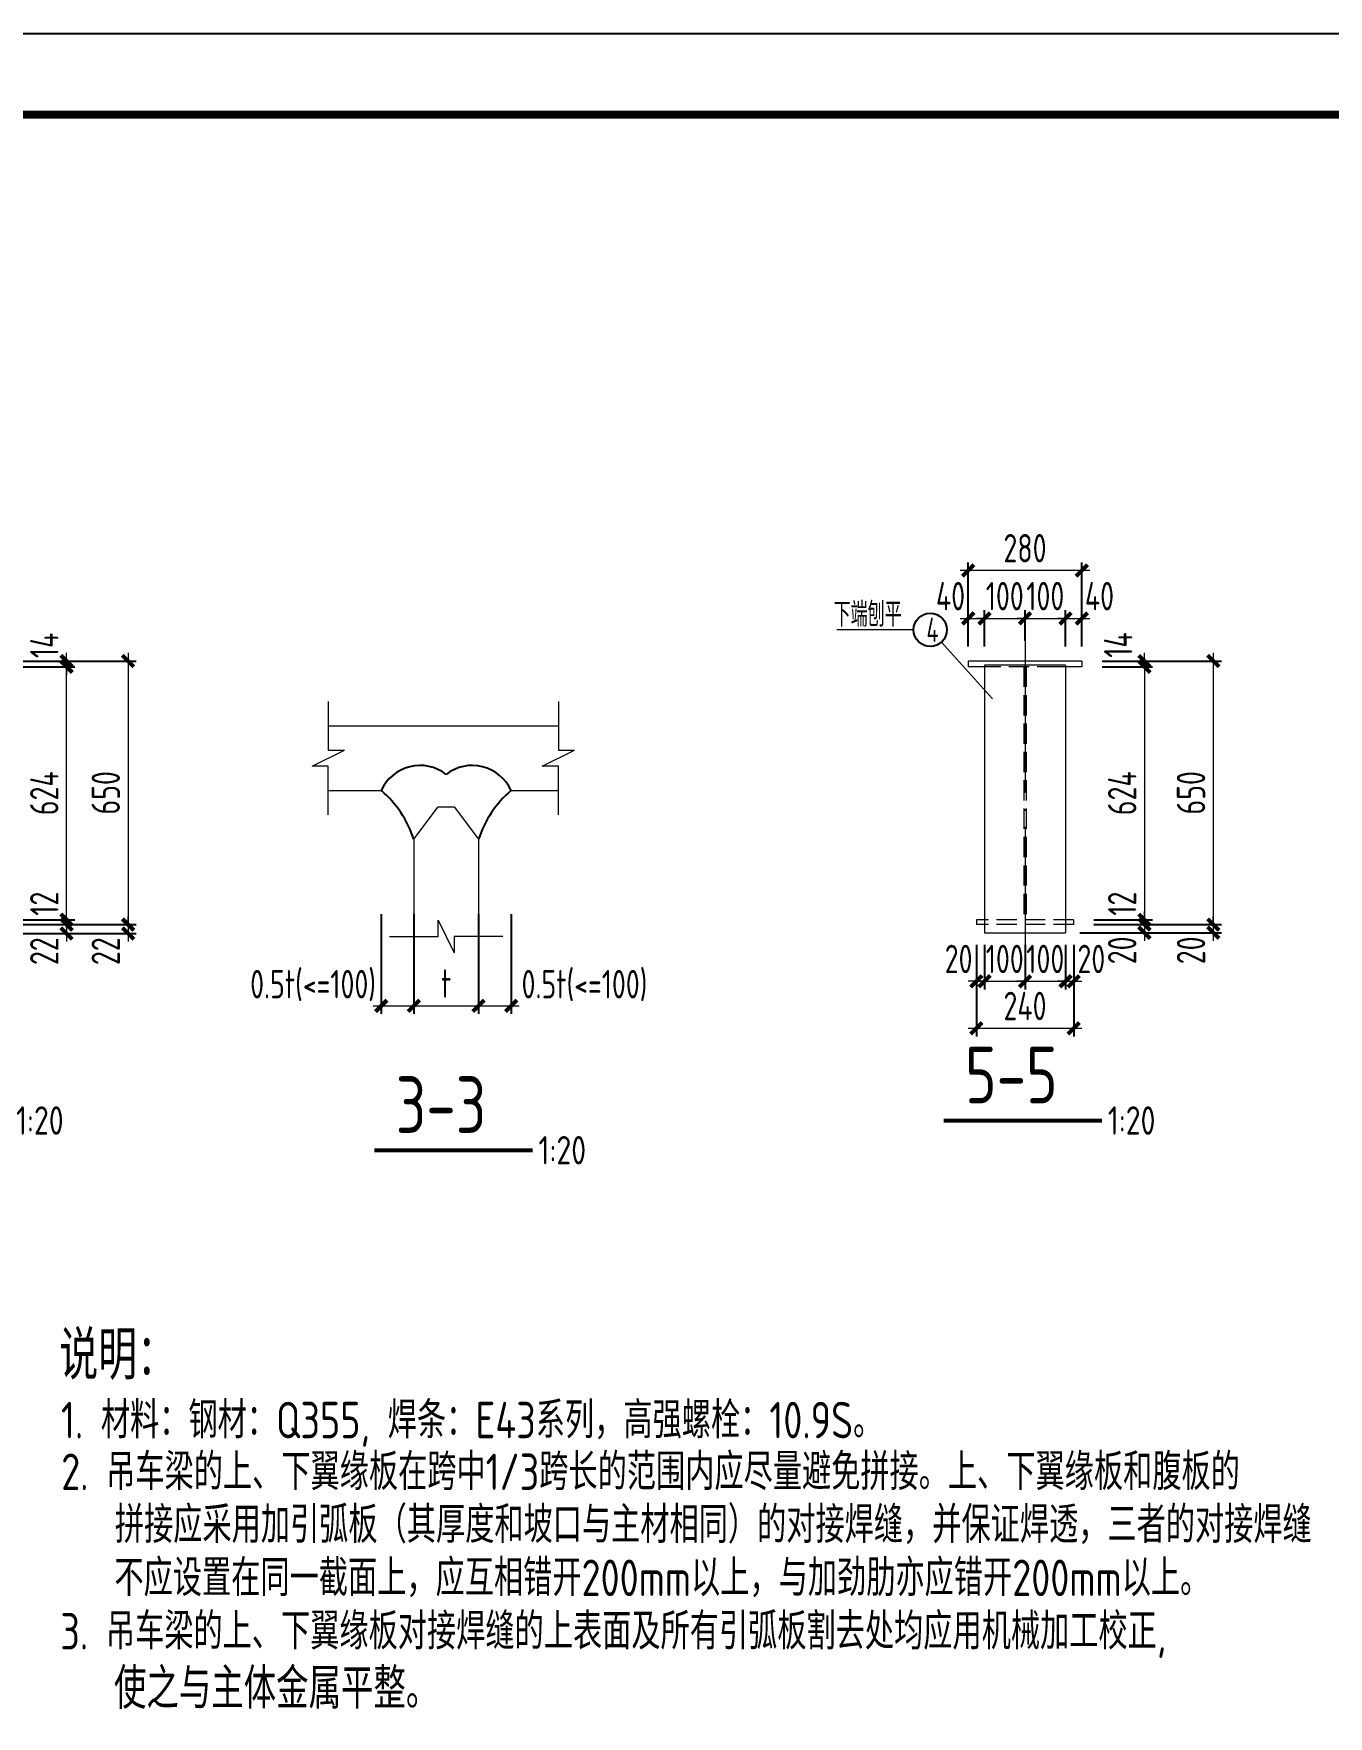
# Model space of a CAD drawing. Extents: x -2746917 to -971774, y -3334247 to -3250358.
# Drawn here: x -1337332 to -1321367, y -3294926 to -3274173 of the extents above; entities that cross this region are included whole.
import ezdxf

# ---------------------------------------------------------------- set-up
doc = ezdxf.new("R2010")
doc.units = 0
doc.header["$LTSCALE"] = 1000
doc.header["$MEASUREMENT"] = 0
doc.header["$PDMODE"] = 35
doc.linetypes.add('DASH', pattern=[0.35, 0.25, -0.1])
doc.linetypes.add('DOTE', pattern=[2.42, 2, -0.2, 0.02, -0.2])
doc.layers.get('0').update_dxf_attribs({"linetype": 'CONTINUOUS'})
doc.layers.get('Defpoints').update_dxf_attribs({"linetype": 'CONTINUOUS'})
for name, color, linetype in [('AXIS', 253, 'DOTE'), ('BEAM_CON', 4, 'CONTINUOUS'), ('DIM', 3, 'CONTINUOUS'), ('NUM', 7, 'CONTINUOUS'), ('PUB_TITLE', 4, 'CONTINUOUS'), ('TEXT', 7, 'CONTINUOUS')]:
    doc.layers.add(name, color=color, linetype=linetype)
doc.layers.add('yichutu', color=7, linetype='CONTINUOUS', true_color=0xffffff, plot=False)
doc.styles.add('TSSD_Dimension', font='tssdeng.shx', dxfattribs={"width": 0.75, "bigfont": 'Hztxt.shx'})
doc.styles.add('TSSD_Label', font='tssdeng.shx', dxfattribs={"width": 0.75, "bigfont": 'hztxt.shx'})
doc.styles.add('TSSD_Norm', font='tssdeng.shx', dxfattribs={"width": 0.75, "bigfont": 'hztxt.shx'})
doc.styles.add('TSSD_Rein', font='Tssdeng.shx', dxfattribs={"width": 0.75, "bigfont": 'hztxt.shx'})
doc.dimstyles.new('TSSD_20_100', dxfattribs={"dimtxt": 350, "dimasz": 100, "dimexe": 100, "dimexo": 250, "dimgap": 100, "dimtad": 1, "dimdec": 0, "dimlfac": 0.2, "dimzin": 0, "dimdsep": 46, "dimtxsty": 'TSSD_Dimension', "dimblk": 'ARCHTICK', "dimcen": 0, "dimdle": 100, "dimclrt": 7, "dimadec": 0, "dimazin": 0, "dimtfac": 1, "dimtdec": 0, "dimtix": 1, "dimtmove": 2, "dimatfit": 3, "dimfxl": 1, "dimtolj": 1, "dimtzin": 0, "dimlwd": 5, "dimarcsym": 0})

# ---------------------------------------------------------------- blocks, each defined once
blk = doc.blocks.new('_ArchTick')
at = {"color": 0, "const_width": 0.5}
blk.add_lwpolyline([(-0.71, -0.71), (0.71, 0.71)], dxfattribs=at)
blk = doc.blocks.new('*D286')
at = {"layer": 'Defpoints', "color": 0}
for p in [(-1333045, -3284781), (-1332645, -3284781), (-1332645, -3286163)]:
    blk.add_point(p, dxfattribs=at)
at = {"layer": 'DIM', "color": 0, "lineweight": -2}
for p, q in [((-1333045, -3285031), (-1333045, -3286263)), ((-1332645, -3285031), (-1332645, -3286263))]:
    blk.add_line(p, q, dxfattribs=at)
at = {"layer": 'DIM', "color": 0, "lineweight": 5}
blk.add_line((-1333145, -3286163), (-1332545, -3286163), dxfattribs=at)
at = {"layer": 'DIM', "color": 0, "lineweight": 5, "xscale": 100, "yscale": 100, "zscale": 100, "rotation": 180}
blk.add_blockref('_ArchTick', (-1333045, -3286163), dxfattribs=at)
at = {"layer": 'DIM', "color": 0, "lineweight": 5, "xscale": 100, "yscale": 100, "zscale": 100}
blk.add_blockref('_ArchTick', (-1332645, -3286163), dxfattribs=at)
at = {"layer": 'DIM', "color": 7, "insert": (-1333887, -3285913), "char_height": 350, "attachment_point": 5, "style": 'TSSD_Dimension'}
blk.add_mtext('\\A1;0.5t(<=100)', dxfattribs=at)
blk = doc.blocks.new('*D287')
at = {"layer": 'Defpoints', "color": 0}
for p in [(-1332645, -3284781), (-1331845, -3284781), (-1331845, -3286163)]:
    blk.add_point(p, dxfattribs=at)
at = {"layer": 'DIM', "color": 0, "lineweight": -2}
for p, q in [((-1332645, -3285031), (-1332645, -3286263)), ((-1331845, -3285031), (-1331845, -3286263))]:
    blk.add_line(p, q, dxfattribs=at)
at = {"layer": 'DIM', "color": 0, "lineweight": 5}
blk.add_line((-1332745, -3286163), (-1331745, -3286163), dxfattribs=at)
at = {"layer": 'DIM', "color": 0, "lineweight": 5, "xscale": 100, "yscale": 100, "zscale": 100, "rotation": 180}
blk.add_blockref('_ArchTick', (-1332645, -3286163), dxfattribs=at)
at = {"layer": 'DIM', "color": 0, "lineweight": 5, "xscale": 100, "yscale": 100, "zscale": 100}
blk.add_blockref('_ArchTick', (-1331845, -3286163), dxfattribs=at)
at = {"layer": 'DIM', "color": 7, "insert": (-1332245, -3285888), "char_height": 350, "attachment_point": 5, "style": 'TSSD_Dimension'}
blk.add_mtext('\\A1;t', dxfattribs=at)
blk = doc.blocks.new('*D288')
at = {"layer": 'Defpoints', "color": 0}
for p in [(-1331845, -3284781), (-1331445, -3284781), (-1331445, -3286163)]:
    blk.add_point(p, dxfattribs=at)
at = {"layer": 'DIM', "color": 0, "lineweight": -2}
for p, q in [((-1331845, -3285031), (-1331845, -3286263)), ((-1331445, -3285031), (-1331445, -3286263))]:
    blk.add_line(p, q, dxfattribs=at)
at = {"layer": 'DIM', "color": 0, "lineweight": 5}
blk.add_line((-1331945, -3286163), (-1331345, -3286163), dxfattribs=at)
at = {"layer": 'DIM', "color": 0, "lineweight": 5, "xscale": 100, "yscale": 100, "zscale": 100, "rotation": 180}
blk.add_blockref('_ArchTick', (-1331845, -3286163), dxfattribs=at)
at = {"layer": 'DIM', "color": 0, "lineweight": 5, "xscale": 100, "yscale": 100, "zscale": 100}
blk.add_blockref('_ArchTick', (-1331445, -3286163), dxfattribs=at)
at = {"layer": 'DIM', "color": 7, "insert": (-1330540, -3285913), "char_height": 350, "attachment_point": 5, "style": 'TSSD_Dimension'}
blk.add_mtext('\\A1;0.5t(<=100)', dxfattribs=at)
blk = doc.blocks.new('*D313')
at = {"layer": 'Defpoints', "color": 0, "ltscale": 1.5}
for p in [(-1337971, -3285101), (-1337971, -3285161), (-1336926, -3285101)]:
    blk.add_point(p, dxfattribs=at)
at = {"layer": 'DIM', "color": 0, "lineweight": -2, "ltscale": 1.5}
for p, q in [((-1337721, -3285101), (-1336826, -3285101)), ((-1337721, -3285161), (-1336826, -3285161))]:
    blk.add_line(p, q, dxfattribs=at)
at = {"layer": 'DIM', "color": 0, "lineweight": 5, "ltscale": 1.5}
for p, q in [((-1336926, -3285101), (-1336926, -3285001)), ((-1336926, -3285161), (-1336926, -3285101)), ((-1336926, -3285161), (-1336926, -3285261))]:
    blk.add_line(p, q, dxfattribs=at)
at = {"layer": 'DIM', "color": 0, "lineweight": 5, "ltscale": 1.5, "xscale": 100, "yscale": 100, "zscale": 100}
for p, rotation in [((-1336926, -3285101), 270), ((-1336926, -3285161), 90)]:
    blk.add_blockref('_ArchTick', p, dxfattribs=dict(at, rotation=rotation))
at = {"layer": 'DIM', "color": 7, "lineweight": 5, "ltscale": 1.5, "insert": (-1337201, -3284903), "char_height": 350, "attachment_point": 5, "rotation": 90, "style": 'TSSD_Dimension'}
blk.add_mtext('\\A1;12', dxfattribs=at)
blk = doc.blocks.new('*D314')
at = {"layer": 'Defpoints', "color": 0, "ltscale": 1.5}
for p in [(-1337921, -3281981), (-1336926, -3281981), (-1338001, -3285101)]:
    blk.add_point(p, dxfattribs=at)
at = {"layer": 'DIM', "color": 0, "lineweight": -2, "ltscale": 1.5}
for p, q in [((-1337671, -3281981), (-1336826, -3281981)), ((-1337751, -3285101), (-1336826, -3285101))]:
    blk.add_line(p, q, dxfattribs=at)
at = {"layer": 'DIM', "color": 0, "lineweight": 5, "ltscale": 1.5}
blk.add_line((-1336926, -3285201), (-1336926, -3281881), dxfattribs=at)
at = {"layer": 'DIM', "color": 0, "lineweight": 5, "ltscale": 1.5, "xscale": 100, "yscale": 100, "zscale": 100}
for p, rotation in [((-1336926, -3281981), 90), ((-1336926, -3285101), 270)]:
    blk.add_blockref('_ArchTick', p, dxfattribs=dict(at, rotation=rotation))
at = {"layer": 'DIM', "color": 7, "lineweight": 5, "ltscale": 1.5, "insert": (-1337201, -3283541), "char_height": 350, "attachment_point": 5, "rotation": 90, "style": 'TSSD_Dimension'}
blk.add_mtext('\\A1;624', dxfattribs=at)
blk = doc.blocks.new('*D315')
at = {"layer": 'Defpoints', "color": 0, "ltscale": 1.5}
for p in [(-1337921, -3281911), (-1337921, -3281981), (-1336926, -3281911)]:
    blk.add_point(p, dxfattribs=at)
at = {"layer": 'DIM', "color": 0, "lineweight": 5, "ltscale": 1.5}
for p, q in [((-1336926, -3281911), (-1336926, -3281811)), ((-1336926, -3281981), (-1336926, -3281911)), ((-1336926, -3281981), (-1336926, -3282081))]:
    blk.add_line(p, q, dxfattribs=at)
at = {"layer": 'DIM', "color": 0, "lineweight": -2, "ltscale": 1.5}
for p, q in [((-1337671, -3281911), (-1336826, -3281911)), ((-1337671, -3281981), (-1336826, -3281981))]:
    blk.add_line(p, q, dxfattribs=at)
at = {"layer": 'DIM', "color": 0, "lineweight": 5, "ltscale": 1.5, "xscale": 100, "yscale": 100, "zscale": 100}
for p, rotation in [((-1336926, -3281911), 270), ((-1336926, -3281981), 90)]:
    blk.add_blockref('_ArchTick', p, dxfattribs=dict(at, rotation=rotation))
at = {"layer": 'DIM', "color": 7, "lineweight": 5, "ltscale": 1.5, "insert": (-1337201, -3281718), "char_height": 350, "attachment_point": 5, "rotation": 90, "style": 'TSSD_Dimension'}
blk.add_mtext('\\A1;14', dxfattribs=at)
blk = doc.blocks.new('*D316')
at = {"layer": 'Defpoints', "color": 0, "ltscale": 1.5}
for p in [(-1337971, -3285161), (-1337971, -3285271), (-1336926, -3285271)]:
    blk.add_point(p, dxfattribs=at)
at = {"layer": 'DIM', "color": 0, "lineweight": -2, "ltscale": 1.5}
for p, q in [((-1337721, -3285161), (-1336826, -3285161)), ((-1337721, -3285271), (-1336826, -3285271))]:
    blk.add_line(p, q, dxfattribs=at)
at = {"layer": 'DIM', "color": 0, "lineweight": 5, "ltscale": 1.5}
for p, q in [((-1336926, -3285161), (-1336926, -3285061)), ((-1336926, -3285161), (-1336926, -3285271)), ((-1336926, -3285271), (-1336926, -3285371))]:
    blk.add_line(p, q, dxfattribs=at)
at = {"layer": 'DIM', "color": 0, "lineweight": 5, "ltscale": 1.5, "xscale": 100, "yscale": 100, "zscale": 100}
for p, rotation in [((-1336926, -3285161), 270), ((-1336926, -3285271), 90)]:
    blk.add_blockref('_ArchTick', p, dxfattribs=dict(at, rotation=rotation))
at = {"layer": 'DIM', "color": 7, "lineweight": 5, "ltscale": 1.5, "insert": (-1337201, -3285489), "char_height": 350, "attachment_point": 5, "rotation": 90, "style": 'TSSD_Dimension'}
blk.add_mtext('\\A1;22', dxfattribs=at)
blk = doc.blocks.new('*D317')
at = {"layer": 'Defpoints', "color": 0, "ltscale": 1.5}
for p in [(-1337871, -3281911), (-1337921, -3285161), (-1336168, -3285161)]:
    blk.add_point(p, dxfattribs=at)
at = {"layer": 'DIM', "color": 0, "lineweight": 5, "ltscale": 1.5}
blk.add_line((-1336168, -3281811), (-1336168, -3285261), dxfattribs=at)
at = {"layer": 'DIM', "color": 0, "lineweight": -2, "ltscale": 1.5}
for p, q in [((-1337621, -3281911), (-1336068, -3281911)), ((-1337671, -3285161), (-1336068, -3285161))]:
    blk.add_line(p, q, dxfattribs=at)
at = {"layer": 'DIM', "color": 0, "lineweight": 5, "ltscale": 1.5, "xscale": 100, "yscale": 100, "zscale": 100}
for p, rotation in [((-1336168, -3281911), 90), ((-1336168, -3285161), 270)]:
    blk.add_blockref('_ArchTick', p, dxfattribs=dict(at, rotation=rotation))
at = {"layer": 'DIM', "color": 7, "lineweight": 5, "ltscale": 1.5, "insert": (-1336443, -3283536), "char_height": 350, "attachment_point": 5, "rotation": 90, "style": 'TSSD_Dimension'}
blk.add_mtext('\\A1;650', dxfattribs=at)
blk = doc.blocks.new('*D318')
at = {"layer": 'Defpoints', "color": 0, "ltscale": 1.5}
for p in [(-1337921, -3285161), (-1337921, -3285271), (-1336168, -3285271)]:
    blk.add_point(p, dxfattribs=at)
at = {"layer": 'DIM', "color": 0, "lineweight": -2, "ltscale": 1.5}
for p, q in [((-1337671, -3285161), (-1336068, -3285161)), ((-1337671, -3285271), (-1336068, -3285271))]:
    blk.add_line(p, q, dxfattribs=at)
at = {"layer": 'DIM', "color": 0, "lineweight": 5, "ltscale": 1.5}
for p, q in [((-1336168, -3285161), (-1336168, -3285061)), ((-1336168, -3285161), (-1336168, -3285271)), ((-1336168, -3285271), (-1336168, -3285371))]:
    blk.add_line(p, q, dxfattribs=at)
at = {"layer": 'DIM', "color": 0, "lineweight": 5, "ltscale": 1.5, "xscale": 100, "yscale": 100, "zscale": 100}
for p, rotation in [((-1336168, -3285161), 270), ((-1336168, -3285271), 90)]:
    blk.add_blockref('_ArchTick', p, dxfattribs=dict(at, rotation=rotation))
at = {"layer": 'DIM', "color": 7, "lineweight": 5, "ltscale": 1.5, "insert": (-1336443, -3285489), "char_height": 350, "attachment_point": 5, "rotation": 90, "style": 'TSSD_Dimension'}
blk.add_mtext('\\A1;22', dxfattribs=at)
blk = doc.blocks.new('*D321')
at = {"layer": 'Defpoints', "color": 0}
for p in [(-1324407, -3281911), (-1324407, -3281981), (-1323634, -3281981)]:
    blk.add_point(p, dxfattribs=at)
at = {"layer": 'DIM', "color": 0, "lineweight": 5}
for p, q in [((-1323634, -3281911), (-1323634, -3281811)), ((-1323634, -3281911), (-1323634, -3281981)), ((-1323634, -3281981), (-1323634, -3282081))]:
    blk.add_line(p, q, dxfattribs=at)
at = {"layer": 'DIM', "color": 0, "lineweight": -2}
for p, q in [((-1324157, -3281911), (-1323534, -3281911)), ((-1324157, -3281981), (-1323534, -3281981))]:
    blk.add_line(p, q, dxfattribs=at)
at = {"layer": 'DIM', "color": 0, "lineweight": 5, "xscale": 100, "yscale": 100, "zscale": 100}
for p, rotation in [((-1323634, -3281911), 270), ((-1323634, -3281981), 90)]:
    blk.add_blockref('_ArchTick', p, dxfattribs=dict(at, rotation=rotation))
at = {"layer": 'DIM', "color": 7, "insert": (-1323959, -3281713), "char_height": 350, "attachment_point": 5, "rotation": 90, "style": 'TSSD_Dimension'}
blk.add_mtext('\\A1;14', dxfattribs=at)
blk = doc.blocks.new('*D322')
at = {"layer": 'Defpoints', "color": 0}
for p in [(-1324507, -3285101), (-1324507, -3285161), (-1323634, -3285161)]:
    blk.add_point(p, dxfattribs=at)
at = {"layer": 'DIM', "color": 0, "lineweight": -2}
for p, q in [((-1324257, -3285101), (-1323534, -3285101)), ((-1324257, -3285161), (-1323534, -3285161))]:
    blk.add_line(p, q, dxfattribs=at)
at = {"layer": 'DIM', "color": 0, "lineweight": 5}
for p, q in [((-1323634, -3285101), (-1323634, -3285001)), ((-1323634, -3285101), (-1323634, -3285161)), ((-1323634, -3285161), (-1323634, -3285261))]:
    blk.add_line(p, q, dxfattribs=at)
at = {"layer": 'DIM', "color": 0, "lineweight": 5, "xscale": 100, "yscale": 100, "zscale": 100}
for p, rotation in [((-1323634, -3285101), 270), ((-1323634, -3285161), 90)]:
    blk.add_blockref('_ArchTick', p, dxfattribs=dict(at, rotation=rotation))
at = {"layer": 'DIM', "color": 7, "insert": (-1323909, -3284903), "char_height": 350, "attachment_point": 5, "rotation": 90, "style": 'TSSD_Dimension'}
blk.add_mtext('\\A1;12', dxfattribs=at)
blk = doc.blocks.new('*D323')
at = {"layer": 'Defpoints', "color": 0}
for p in [(-1325707, -3285161), (-1325607, -3285161), (-1325607, -3285860)]:
    blk.add_point(p, dxfattribs=at)
at = {"layer": 'DIM', "color": 0, "lineweight": -2}
for p, q in [((-1325707, -3285411), (-1325707, -3285960)), ((-1325607, -3285411), (-1325607, -3285960))]:
    blk.add_line(p, q, dxfattribs=at)
at = {"layer": 'DIM', "color": 0, "lineweight": 5}
for p, q in [((-1325707, -3285860), (-1325807, -3285860)), ((-1325707, -3285860), (-1325607, -3285860)), ((-1325607, -3285860), (-1325507, -3285860))]:
    blk.add_line(p, q, dxfattribs=at)
at = {"layer": 'DIM', "color": 0, "lineweight": 5, "xscale": 100, "yscale": 100, "zscale": 100}
blk.add_blockref('_ArchTick', (-1325707, -3285860), dxfattribs=at)
at = {"layer": 'DIM', "color": 0, "lineweight": 5, "xscale": 100, "yscale": 100, "zscale": 100, "rotation": 180}
blk.add_blockref('_ArchTick', (-1325607, -3285860), dxfattribs=at)
at = {"layer": 'DIM', "color": 7, "insert": (-1325926, -3285585), "char_height": 350, "attachment_point": 5, "style": 'TSSD_Dimension'}
blk.add_mtext('\\A1;20', dxfattribs=at)
blk = doc.blocks.new('*D324')
at = {"layer": 'Defpoints', "color": 0}
for p in [(-1325607, -3285161), (-1325107, -3285161), (-1325107, -3285860)]:
    blk.add_point(p, dxfattribs=at)
at = {"layer": 'DIM', "color": 0, "lineweight": -2}
for p, q in [((-1325607, -3285411), (-1325607, -3285960)), ((-1325107, -3285411), (-1325107, -3285960))]:
    blk.add_line(p, q, dxfattribs=at)
at = {"layer": 'DIM', "color": 0, "lineweight": 5}
for p, q in [((-1325607, -3285860), (-1325707, -3285860)), ((-1325607, -3285860), (-1325107, -3285860)), ((-1325107, -3285860), (-1325007, -3285860))]:
    blk.add_line(p, q, dxfattribs=at)
at = {"layer": 'DIM', "color": 0, "lineweight": 5, "xscale": 100, "yscale": 100, "zscale": 100}
blk.add_blockref('_ArchTick', (-1325607, -3285860), dxfattribs=at)
at = {"layer": 'DIM', "color": 0, "lineweight": 5, "xscale": 100, "yscale": 100, "zscale": 100, "rotation": 180}
blk.add_blockref('_ArchTick', (-1325107, -3285860), dxfattribs=at)
at = {"layer": 'DIM', "color": 7, "insert": (-1325357, -3285585), "char_height": 350, "attachment_point": 5, "style": 'TSSD_Dimension'}
blk.add_mtext('\\A1;100', dxfattribs=at)
blk = doc.blocks.new('*D325')
at = {"layer": 'Defpoints', "color": 0}
for p in [(-1325107, -3285161), (-1324607, -3285161), (-1324607, -3285860)]:
    blk.add_point(p, dxfattribs=at)
at = {"layer": 'DIM', "color": 0, "lineweight": -2}
for p, q in [((-1325107, -3285411), (-1325107, -3285960)), ((-1324607, -3285411), (-1324607, -3285960))]:
    blk.add_line(p, q, dxfattribs=at)
at = {"layer": 'DIM', "color": 0, "lineweight": 5}
for p, q in [((-1325107, -3285860), (-1325207, -3285860)), ((-1325107, -3285860), (-1324607, -3285860)), ((-1324607, -3285860), (-1324507, -3285860))]:
    blk.add_line(p, q, dxfattribs=at)
at = {"layer": 'DIM', "color": 0, "lineweight": 5, "xscale": 100, "yscale": 100, "zscale": 100}
blk.add_blockref('_ArchTick', (-1325107, -3285860), dxfattribs=at)
at = {"layer": 'DIM', "color": 0, "lineweight": 5, "xscale": 100, "yscale": 100, "zscale": 100, "rotation": 180}
blk.add_blockref('_ArchTick', (-1324607, -3285860), dxfattribs=at)
at = {"layer": 'DIM', "color": 7, "insert": (-1324857, -3285585), "char_height": 350, "attachment_point": 5, "style": 'TSSD_Dimension'}
blk.add_mtext('\\A1;100', dxfattribs=at)
blk = doc.blocks.new('*D326')
at = {"layer": 'Defpoints', "color": 0}
for p in [(-1324607, -3285161), (-1324507, -3285161), (-1324507, -3285860)]:
    blk.add_point(p, dxfattribs=at)
at = {"layer": 'DIM', "color": 0, "lineweight": -2}
for p, q in [((-1324607, -3285411), (-1324607, -3285960)), ((-1324507, -3285411), (-1324507, -3285960))]:
    blk.add_line(p, q, dxfattribs=at)
at = {"layer": 'DIM', "color": 0, "lineweight": 5}
for p, q in [((-1324607, -3285860), (-1324707, -3285860)), ((-1324607, -3285860), (-1324507, -3285860)), ((-1324507, -3285860), (-1324407, -3285860))]:
    blk.add_line(p, q, dxfattribs=at)
at = {"layer": 'DIM', "color": 0, "lineweight": 5, "xscale": 100, "yscale": 100, "zscale": 100}
blk.add_blockref('_ArchTick', (-1324607, -3285860), dxfattribs=at)
at = {"layer": 'DIM', "color": 0, "lineweight": 5, "xscale": 100, "yscale": 100, "zscale": 100, "rotation": 180}
blk.add_blockref('_ArchTick', (-1324507, -3285860), dxfattribs=at)
at = {"layer": 'DIM', "color": 7, "insert": (-1324289, -3285585), "char_height": 350, "attachment_point": 5, "style": 'TSSD_Dimension'}
blk.add_mtext('\\A1;20', dxfattribs=at)
blk = doc.blocks.new('*D327')
at = {"layer": 'Defpoints', "color": 0}
for p in [(-1325707, -3285161), (-1324507, -3285161), (-1324507, -3286440)]:
    blk.add_point(p, dxfattribs=at)
at = {"layer": 'DIM', "color": 0, "lineweight": -2}
for p, q in [((-1325707, -3285411), (-1325707, -3286540)), ((-1324507, -3285411), (-1324507, -3286540))]:
    blk.add_line(p, q, dxfattribs=at)
at = {"layer": 'DIM', "color": 0, "lineweight": 5}
blk.add_line((-1325807, -3286440), (-1324407, -3286440), dxfattribs=at)
at = {"layer": 'DIM', "color": 0, "lineweight": 5, "xscale": 100, "yscale": 100, "zscale": 100, "rotation": 180}
blk.add_blockref('_ArchTick', (-1325707, -3286440), dxfattribs=at)
at = {"layer": 'DIM', "color": 0, "lineweight": 5, "xscale": 100, "yscale": 100, "zscale": 100}
blk.add_blockref('_ArchTick', (-1324507, -3286440), dxfattribs=at)
at = {"layer": 'DIM', "color": 7, "insert": (-1325107, -3286165), "char_height": 350, "attachment_point": 5, "style": 'TSSD_Dimension'}
blk.add_mtext('\\A1;240', dxfattribs=at)
blk = doc.blocks.new('*D328')
at = {"layer": 'Defpoints', "color": 0}
for p in [(-1324407, -3281911), (-1324507, -3285161), (-1322785, -3285161)]:
    blk.add_point(p, dxfattribs=at)
at = {"layer": 'DIM', "color": 0, "lineweight": 5}
blk.add_line((-1322785, -3281811), (-1322785, -3285261), dxfattribs=at)
at = {"layer": 'DIM', "color": 0, "lineweight": -2}
for p, q in [((-1324157, -3281911), (-1322685, -3281911)), ((-1324257, -3285161), (-1322685, -3285161))]:
    blk.add_line(p, q, dxfattribs=at)
at = {"layer": 'DIM', "color": 0, "lineweight": 5, "xscale": 100, "yscale": 100, "zscale": 100}
for p, rotation in [((-1322785, -3281911), 90), ((-1322785, -3285161), 270)]:
    blk.add_blockref('_ArchTick', p, dxfattribs=dict(at, rotation=rotation))
at = {"layer": 'DIM', "color": 7, "insert": (-1323060, -3283536), "char_height": 350, "attachment_point": 5, "rotation": 90, "style": 'TSSD_Dimension'}
blk.add_mtext('\\A1;650', dxfattribs=at)
blk = doc.blocks.new('*D329')
at = {"layer": 'Defpoints', "color": 0}
for p in [(-1324507, -3285161), (-1324682, -3285261), (-1322785, -3285261)]:
    blk.add_point(p, dxfattribs=at)
at = {"layer": 'DIM', "color": 0, "lineweight": -2}
for p, q in [((-1324257, -3285161), (-1322685, -3285161)), ((-1324432, -3285261), (-1322685, -3285261))]:
    blk.add_line(p, q, dxfattribs=at)
at = {"layer": 'DIM', "color": 0, "lineweight": 5}
for p, q in [((-1322785, -3285161), (-1322785, -3285061)), ((-1322785, -3285161), (-1322785, -3285261)), ((-1322785, -3285261), (-1322785, -3285361))]:
    blk.add_line(p, q, dxfattribs=at)
at = {"layer": 'DIM', "color": 0, "lineweight": 5, "xscale": 100, "yscale": 100, "zscale": 100}
for p, rotation in [((-1322785, -3285161), 270), ((-1322785, -3285261), 90)]:
    blk.add_blockref('_ArchTick', p, dxfattribs=dict(at, rotation=rotation))
at = {"layer": 'DIM', "color": 7, "insert": (-1323060, -3285479), "char_height": 350, "attachment_point": 5, "rotation": 90, "style": 'TSSD_Dimension'}
blk.add_mtext('\\A1;20', dxfattribs=at)
blk = doc.blocks.new('*D330')
at = {"layer": 'Defpoints', "color": 0}
for p in [(-1324507, -3285161), (-1324682, -3285261), (-1323634, -3285261)]:
    blk.add_point(p, dxfattribs=at)
at = {"layer": 'DIM', "color": 0, "lineweight": -2}
for p, q in [((-1324257, -3285161), (-1323534, -3285161)), ((-1324432, -3285261), (-1323534, -3285261))]:
    blk.add_line(p, q, dxfattribs=at)
at = {"layer": 'DIM', "color": 0, "lineweight": 5}
for p, q in [((-1323634, -3285161), (-1323634, -3285061)), ((-1323634, -3285161), (-1323634, -3285261)), ((-1323634, -3285261), (-1323634, -3285361))]:
    blk.add_line(p, q, dxfattribs=at)
at = {"layer": 'DIM', "color": 0, "lineweight": 5, "xscale": 100, "yscale": 100, "zscale": 100}
for p, rotation in [((-1323634, -3285161), 270), ((-1323634, -3285261), 90)]:
    blk.add_blockref('_ArchTick', p, dxfattribs=dict(at, rotation=rotation))
at = {"layer": 'DIM', "color": 7, "insert": (-1323909, -3285479), "char_height": 350, "attachment_point": 5, "rotation": 90, "style": 'TSSD_Dimension'}
blk.add_mtext('\\A1;20', dxfattribs=at)
blk = doc.blocks.new('*D331')
at = {"layer": 'Defpoints', "color": 0}
for p in [(-1325607, -3281385), (-1325807, -3281981), (-1325607, -3281981)]:
    blk.add_point(p, dxfattribs=at)
at = {"layer": 'DIM', "color": 0, "lineweight": 5}
blk.add_line((-1325907, -3281385), (-1325507, -3281385), dxfattribs=at)
at = {"layer": 'DIM', "color": 0, "lineweight": -2}
for p, q in [((-1325807, -3281731), (-1325807, -3281285)), ((-1325607, -3281731), (-1325607, -3281285))]:
    blk.add_line(p, q, dxfattribs=at)
at = {"layer": 'DIM', "color": 0, "lineweight": 5, "xscale": 100, "yscale": 100, "zscale": 100, "rotation": 180}
blk.add_blockref('_ArchTick', (-1325807, -3281385), dxfattribs=at)
at = {"layer": 'DIM', "color": 0, "lineweight": 5, "xscale": 100, "yscale": 100, "zscale": 100}
blk.add_blockref('_ArchTick', (-1325607, -3281385), dxfattribs=at)
at = {"layer": 'DIM', "color": 7, "insert": (-1326026, -3281110), "char_height": 350, "attachment_point": 5, "style": 'TSSD_Dimension'}
blk.add_mtext('\\A1;40', dxfattribs=at)
blk = doc.blocks.new('*D332')
at = {"layer": 'Defpoints', "color": 0}
for p in [(-1325107, -3281385), (-1325607, -3281981), (-1325107, -3281911)]:
    blk.add_point(p, dxfattribs=at)
at = {"layer": 'DIM', "color": 0, "lineweight": 5}
for p, q in [((-1325607, -3281385), (-1325707, -3281385)), ((-1325607, -3281385), (-1325107, -3281385)), ((-1325107, -3281385), (-1325007, -3281385))]:
    blk.add_line(p, q, dxfattribs=at)
at = {"layer": 'DIM', "color": 0, "lineweight": -2}
for p, q in [((-1325607, -3281731), (-1325607, -3281285)), ((-1325107, -3281661), (-1325107, -3281285))]:
    blk.add_line(p, q, dxfattribs=at)
at = {"layer": 'DIM', "color": 0, "lineweight": 5, "xscale": 100, "yscale": 100, "zscale": 100}
blk.add_blockref('_ArchTick', (-1325607, -3281385), dxfattribs=at)
at = {"layer": 'DIM', "color": 0, "lineweight": 5, "xscale": 100, "yscale": 100, "zscale": 100, "rotation": 180}
blk.add_blockref('_ArchTick', (-1325107, -3281385), dxfattribs=at)
at = {"layer": 'DIM', "color": 7, "insert": (-1325357, -3281110), "char_height": 350, "attachment_point": 5, "style": 'TSSD_Dimension'}
blk.add_mtext('\\A1;100', dxfattribs=at)
blk = doc.blocks.new('*D333')
at = {"layer": 'Defpoints', "color": 0}
for p in [(-1324607, -3281385), (-1325107, -3281911), (-1324607, -3281981)]:
    blk.add_point(p, dxfattribs=at)
at = {"layer": 'DIM', "color": 0, "lineweight": 5}
for p, q in [((-1325107, -3281385), (-1325207, -3281385)), ((-1325107, -3281385), (-1324607, -3281385)), ((-1324607, -3281385), (-1324507, -3281385))]:
    blk.add_line(p, q, dxfattribs=at)
at = {"layer": 'DIM', "color": 0, "lineweight": -2}
for p, q in [((-1325107, -3281661), (-1325107, -3281285)), ((-1324607, -3281731), (-1324607, -3281285))]:
    blk.add_line(p, q, dxfattribs=at)
at = {"layer": 'DIM', "color": 0, "lineweight": 5, "xscale": 100, "yscale": 100, "zscale": 100}
blk.add_blockref('_ArchTick', (-1325107, -3281385), dxfattribs=at)
at = {"layer": 'DIM', "color": 0, "lineweight": 5, "xscale": 100, "yscale": 100, "zscale": 100, "rotation": 180}
blk.add_blockref('_ArchTick', (-1324607, -3281385), dxfattribs=at)
at = {"layer": 'DIM', "color": 7, "insert": (-1324857, -3281110), "char_height": 350, "attachment_point": 5, "style": 'TSSD_Dimension'}
blk.add_mtext('\\A1;100', dxfattribs=at)
blk = doc.blocks.new('*D334')
at = {"layer": 'Defpoints', "color": 0}
for p in [(-1324407, -3281385), (-1324607, -3281981), (-1324407, -3281981)]:
    blk.add_point(p, dxfattribs=at)
at = {"layer": 'DIM', "color": 0, "lineweight": 5}
for p, q in [((-1324607, -3281385), (-1324707, -3281385)), ((-1324607, -3281385), (-1324407, -3281385)), ((-1324407, -3281385), (-1324307, -3281385))]:
    blk.add_line(p, q, dxfattribs=at)
at = {"layer": 'DIM', "color": 0, "lineweight": -2}
for p, q in [((-1324607, -3281731), (-1324607, -3281285)), ((-1324407, -3281731), (-1324407, -3281285))]:
    blk.add_line(p, q, dxfattribs=at)
at = {"layer": 'DIM', "color": 0, "lineweight": 5, "xscale": 100, "yscale": 100, "zscale": 100}
blk.add_blockref('_ArchTick', (-1324607, -3281385), dxfattribs=at)
at = {"layer": 'DIM', "color": 0, "lineweight": 5, "xscale": 100, "yscale": 100, "zscale": 100, "rotation": 180}
blk.add_blockref('_ArchTick', (-1324407, -3281385), dxfattribs=at)
at = {"layer": 'DIM', "color": 7, "insert": (-1324189, -3281110), "char_height": 350, "attachment_point": 5, "style": 'TSSD_Dimension'}
blk.add_mtext('\\A1;40', dxfattribs=at)
blk = doc.blocks.new('*D335')
at = {"layer": 'Defpoints', "color": 0}
for p in [(-1325807, -3280794), (-1325807, -3281911), (-1324407, -3281911)]:
    blk.add_point(p, dxfattribs=at)
at = {"layer": 'DIM', "color": 0, "lineweight": 5}
blk.add_line((-1324307, -3280794), (-1325907, -3280794), dxfattribs=at)
at = {"layer": 'DIM', "color": 0, "lineweight": -2}
for p, q in [((-1325807, -3281661), (-1325807, -3280694)), ((-1324407, -3281661), (-1324407, -3280694))]:
    blk.add_line(p, q, dxfattribs=at)
at = {"layer": 'DIM', "color": 0, "lineweight": 5, "xscale": 100, "yscale": 100, "zscale": 100, "rotation": 180}
blk.add_blockref('_ArchTick', (-1325807, -3280794), dxfattribs=at)
at = {"layer": 'DIM', "color": 0, "lineweight": 5, "xscale": 100, "yscale": 100, "zscale": 100}
blk.add_blockref('_ArchTick', (-1324407, -3280794), dxfattribs=at)
at = {"layer": 'DIM', "color": 7, "lineweight": 5, "insert": (-1325107, -3280519), "char_height": 350, "attachment_point": 5, "style": 'TSSD_Dimension'}
blk.add_mtext('\\A1;280', dxfattribs=at)
blk = doc.blocks.new('*D336')
at = {"layer": 'Defpoints', "color": 0}
for p in [(-1324407, -3281981), (-1324457, -3285101), (-1323634, -3285101)]:
    blk.add_point(p, dxfattribs=at)
at = {"layer": 'DIM', "color": 0, "lineweight": -2}
for p, q in [((-1324157, -3281981), (-1323534, -3281981)), ((-1324207, -3285101), (-1323534, -3285101))]:
    blk.add_line(p, q, dxfattribs=at)
at = {"layer": 'DIM', "color": 0, "lineweight": 5}
blk.add_line((-1323634, -3281881), (-1323634, -3285201), dxfattribs=at)
at = {"layer": 'DIM', "color": 0, "lineweight": 5, "xscale": 100, "yscale": 100, "zscale": 100}
for p, rotation in [((-1323634, -3281981), 90), ((-1323634, -3285101), 270)]:
    blk.add_blockref('_ArchTick', p, dxfattribs=dict(at, rotation=rotation))
at = {"layer": 'DIM', "color": 7, "insert": (-1323909, -3283541), "char_height": 350, "attachment_point": 5, "rotation": 90, "style": 'TSSD_Dimension'}
blk.add_mtext('\\A1;624', dxfattribs=at)
blk = doc.blocks.new('yct-891-420-89100-42000-100-2004.0')
at = {"layer": 'yichutu', "color": 7, "true_color": 0xffffff}
blk.add_lwpolyline([(0, 0), (0, 42000), (89100, 42000), (89100, 0)], close=True, dxfattribs=at)
blk = doc.blocks.new('A$C440D491C')
at = {"layer": 'PUB_TITLE'}
blk.add_lwpolyline([(0, 0), (0, 42000), (89100, 42000), (89100, 0)], close=True, dxfattribs=at)
at = {"layer": 'PUB_TITLE', "const_width": 100}
blk.add_lwpolyline([(88100, 1000), (88100, 41000), (713, 41000), (713, 1000), (88100, 1000)], dxfattribs=at)

msp = doc.modelspace()

# ---------------------------------------------------------------- linework, layer by layer
at = {"layer": 'AXIS', "lineweight": 5}
msp.add_line((-1325107.22, -3281537.26), (-1325107.22, -3285838.28), dxfattribs=at)
at = {"layer": 'BEAM_CON', "linetype": 'ByBlock', "lineweight": 9}
for p, q in [((-1324407.22, -3281910.78), (-1325807.22, -3281910.78)), ((-1325807.22, -3281910.78), (-1325807.22, -3281980.78)), ((-1325507.22, -3281980.78), (-1325807.22, -3281980.78)), ((-1325607.22, -3281960.78), (-1325607.22, -3285260.78)), ((-1324607.22, -3281960.78), (-1325607.22, -3281960.78)), ((-1324407.22, -3281980.78), (-1324707.22, -3281980.78)), ((-1324607.22, -3281960.78), (-1324607.22, -3285260.78)), ((-1324407.22, -3281910.78), (-1324407.22, -3281980.78)), ((-1333698.81, -3282408.06), (-1333698.81, -3283008.06)), ((-1330861.17, -3282408.06), (-1330861.17, -3283008.06)), ((-1333698.81, -3282708.06), (-1330861.17, -3282708.06)), ((-1333898.81, -3283208.06), (-1333498.81, -3283008.06)), ((-1333698.81, -3283008.06), (-1333498.81, -3283008.06)), ((-1331061.17, -3283208.06), (-1330661.17, -3283008.06)), ((-1330861.17, -3283008.06), (-1330661.17, -3283008.06)), ((-1333698.81, -3283208.06), (-1333898.81, -3283208.06)), ((-1333698.81, -3283808.06), (-1333698.81, -3283208.06)), ((-1330861.17, -3283208.06), (-1331061.17, -3283208.06)), ((-1330861.17, -3283808.06), (-1330861.17, -3283208.06)), ((-1333698.81, -3283508.06), (-1333045.34, -3283508.06)), ((-1332645.34, -3284108.06), (-1332345.34, -3283708.06)), ((-1332345.34, -3283708.06), (-1332145.34, -3283708.06)), ((-1332145.34, -3283708.06), (-1331845.34, -3284108.06)), ((-1331445.34, -3283508.06), (-1330861.17, -3283508.06)), ((-1332645.34, -3284108.06), (-1332645.34, -3285308.06)), ((-1331845.34, -3284108.06), (-1331845.34, -3285308.06)), ((-1332345.34, -3285308.06), (-1332345.34, -3285108.06)), ((-1332345.34, -3285108.06), (-1332145.34, -3285508.06)), ((-1325707.22, -3285100.78), (-1325707.22, -3285160.78)), ((-1324507.22, -3285100.78), (-1324507.22, -3285160.78)), ((-1332945.34, -3285308.06), (-1332345.34, -3285308.06)), ((-1331545.34, -3285308.06), (-1332145.34, -3285308.06)), ((-1332145.34, -3285308.06), (-1332145.34, -3285508.06)), ((-1325607.22, -3285260.78), (-1324607.22, -3285260.78))]:
    msp.add_line(p, q, dxfattribs=at)
at = {"layer": 'BEAM_CON', "linetype": 'DASH', "lineweight": 9}
for p, q in [((-1324707.22, -3281980.78), (-1325507.22, -3281980.78)), ((-1325122.22, -3281980.78), (-1325122.22, -3285100.78)), ((-1325092.22, -3281980.78), (-1325092.22, -3285100.78)), ((-1324507.22, -3285100.78), (-1325707.22, -3285100.78)), ((-1324507.22, -3285160.78), (-1325707.22, -3285160.78))]:
    msp.add_line(p, q, dxfattribs=at)
at = {"layer": 'BEAM_CON', "linetype": 'ByBlock'}
for centre, radius, start, end in [((-1332566.51, -3283723.36), 525, 52.282861, 155.789626), ((-1331924.16, -3283723.36), 525, 24.210374, 127.717139), ((-1333906.2, -3284515.3), 1325, 17.899777, 49.480358), ((-1330584.47, -3284515.3), 1325, 130.519642, 162.100223)]:
    msp.add_arc(centre, radius, start, end, dxfattribs=at)
at = {"layer": 'NUM', "const_width": 50}
msp.add_lwpolyline([(-1326110.61, -3287580.22), (-1324159.03, -3287580.22)], dxfattribs=at)
at = {"layer": 'NUM', "const_width": 50, "elevation": 0}
msp.add_lwpolyline([(-1333131.27, -3287946.43), (-1331179.69, -3287946.43)], dxfattribs=at)
at = {"layer": 'TEXT', "lineweight": 9}
for p, q in [((-1326480.4, -3281525.63), (-1327426.02, -3281525.63)), ((-1326136.77, -3281676.56), (-1325507.22, -3282374.84))]:
    msp.add_line(p, q, dxfattribs=at)
at = {"layer": 'TEXT'}
msp.add_circle((-1326275.44, -3281525.63), 204.96, dxfattribs=at)

# ---------------------------------------------------------------- block references
at = {"ltscale": 1.5}
msp.add_blockref('A$C440D491C', (-1403983.21, -3316173.05), dxfattribs=at)
at = {"layer": 'yichutu'}
msp.add_blockref('yct-891-420-89100-42000-100-2004.0', (-1403983.21, -3316173.05), dxfattribs=at)

# ---------------------------------------------------------------- texts
at = {"layer": 'TEXT'}
for s, height, style, width, p in [('下端刨平', 300, 'TSSD_Rein', 0.7, (-1327467.73, -3281485.22)), ('4', 300, 'TSSD_Rein', 0.7, (-1326323.12, -3281674.89)), ('5-5', 700, 'TSSD_Label', 0.8, (-1325846.1, -3287365.63)), ('3-3', 700, 'TSSD_Label', 0.8, (-1332866.76, -3287731.84)), ('1:20', 350, 'TSSD_Label', 0.8, (-1337548.45, -3287752.48)), ('1:20', 350, 'TSSD_Label', 0.8, (-1324085.09, -3287752.48)), ('1:20', 350, 'TSSD_Label', 0.8, (-1331105.76, -3288118.69)), ('说明：', 600, 'TSSD_Norm', 0.8, (-1337016.64, -3290771.94)), ('1. 材料：钢材：Q355, 焊条：E43系列，高强螺栓：10.9S。', 450, 'TSSD_Norm', 0.8, (-1336994.63, -3291496.71)), ('2. 吊车梁的上、下翼缘板在跨中1/3跨长的范围内应尽量避免拼接。上、下翼缘板和腹板的', 450, 'TSSD_Norm', 0.8, (-1336992.13, -3292134.72)), ('拼接应采用加引弧板（其厚度和坡口与主材相同）的对接焊缝，并保证焊透，三者的对接焊缝', 450, 'TSSD_Norm', 0.8, (-1336330.68, -3292787.76)), ('不应设置在同一截面上，应互相错开200mm以上，与加劲肋亦应错开200mm以上。', 450, 'TSSD_Norm', 0.8, (-1336335.99, -3293442.56)), ('3. 吊车梁的上、下翼缘板对接焊缝的上表面及所有引弧板割去处均应用机械加工校正,', 450, 'TSSD_Norm', 0.8, (-1337002.97, -3294101.29)), ('使之与主体金属平整。', 500, 'TSSD_Norm', 0.8, (-1336341.64, -3294831.87))]:
    msp.add_text(s, height=height, dxfattribs=dict(at, style=style, width=width)).set_placement(p)

# ---------------------------------------------------------------- dimensions: what is measured, and where the dimension line sits
at = {"layer": 'DIM', "lineweight": 5}
dim = msp.add_aligned_dim(p1=(-1324407.22, -3281910.78), p2=(-1325807.22, -3281910.78), distance=-1116.62, dimstyle='TSSD_20_100', dxfattribs=at)
dim.commit()
dim.dimension.update_dxf_attribs({"geometry": '*D335', "text_midpoint": (-1325107.22, -3280519.16)})
at = {"layer": 'DIM'}
for base, p1, p2, picture, middle in [((-1325607.22, -3281384.76), (-1325807.22, -3281980.78), (-1325607.22, -3281980.78), '*D331', (-1326025.52, -3281109.76)), ((-1324407.22, -3281384.76), (-1324607.22, -3281980.78), (-1324407.22, -3281980.78), '*D334', (-1324188.92, -3281109.76)), ((-1325607.22, -3285859.72), (-1325707.22, -3285160.78), (-1325607.22, -3285160.78), '*D323', (-1325925.52, -3285584.72)), ((-1324507.22, -3285859.72), (-1324607.22, -3285160.78), (-1324507.22, -3285160.78), '*D326', (-1324288.92, -3285584.72))]:
    dim = msp.add_linear_dim(base=base, p1=p1, p2=p2, dimstyle='TSSD_20_100', dxfattribs=at)
    dim.commit()
    dim.dimension.update_dxf_attribs({"geometry": picture, "text_midpoint": middle, "dimtype": 160})
for base, p1, p2, picture, middle in [((-1325107.22, -3281384.76), (-1325607.22, -3281980.78), (-1325107.22, -3281910.78), '*D332', (-1325357.22, -3281109.76)), ((-1324607.22, -3281384.76), (-1325107.22, -3281910.78), (-1324607.22, -3281980.78), '*D333', (-1324857.22, -3281109.76)), ((-1324507.22, -3286440.39), (-1325707.22, -3285160.78), (-1324507.22, -3285160.78), '*D327', (-1325107.22, -3286165.39)), ((-1325107.22, -3285859.72), (-1325607.22, -3285160.78), (-1325107.22, -3285160.78), '*D324', (-1325357.22, -3285584.72)), ((-1324607.22, -3285859.72), (-1325107.22, -3285160.78), (-1324607.22, -3285160.78), '*D325', (-1324857.22, -3285584.72))]:
    dim = msp.add_linear_dim(base=base, p1=p1, p2=p2, dimstyle='TSSD_20_100', dxfattribs=at)
    dim.commit()
    dim.dimension.update_dxf_attribs({"geometry": picture, "text_midpoint": middle})
at = {"layer": 'DIM', "lineweight": 5, "ltscale": 1.5}
for base, p1, p2, picture, middle in [((-1336926.2, -3281910.78), (-1337920.57, -3281980.78), (-1337920.57, -3281910.78), '*D315', (-1337201.2, -3281717.72)), ((-1336926.2, -3285100.78), (-1337970.57, -3285160.78), (-1337970.57, -3285100.78), '*D313', (-1337201.2, -3284902.67)), ((-1336926.2, -3285270.78), (-1337970.57, -3285160.78), (-1337970.57, -3285270.78), '*D316', (-1337201.2, -3285489.08)), ((-1336168.04, -3285270.78), (-1337920.57, -3285160.78), (-1337920.57, -3285270.78), '*D318', (-1336443.04, -3285489.08))]:
    dim = msp.add_linear_dim(base=base, p1=p1, p2=p2, angle=90, dimstyle='TSSD_20_100', dxfattribs=at)
    dim.commit()
    dim.dimension.update_dxf_attribs({"geometry": picture, "text_midpoint": middle, "dimtype": 160})
at = {"layer": 'DIM'}
for base, p1, p2, picture, middle in [((-1323634.3, -3281980.78), (-1324407.22, -3281910.78), (-1324407.22, -3281980.78), '*D321', (-1323959.3, -3281712.67)), ((-1323634.3, -3285160.78), (-1324507.22, -3285100.78), (-1324507.22, -3285160.78), '*D322', (-1323909.3, -3284902.67)), ((-1322785.04, -3285260.78), (-1324507.22, -3285160.78), (-1324682.22, -3285260.78), '*D329', (-1323060.04, -3285479.08)), ((-1323634.3, -3285260.78), (-1324507.22, -3285160.78), (-1324682.22, -3285260.78), '*D330', (-1323909.3, -3285479.08))]:
    dim = msp.add_linear_dim(base=base, p1=p1, p2=p2, angle=90, dimstyle='TSSD_20_100', dxfattribs=at)
    dim.commit()
    dim.dimension.update_dxf_attribs({"geometry": picture, "text_midpoint": middle, "dimtype": 160})
at = {"layer": 'DIM', "lineweight": 5, "ltscale": 1.5}
for base, p1, p2, picture, middle in [((-1336168.04, -3285160.78), (-1337870.57, -3281910.78), (-1337920.57, -3285160.78), '*D317', (-1336443.04, -3283535.78)), ((-1336926.2, -3281980.78), (-1338000.57, -3285100.78), (-1337920.57, -3281980.78), '*D314', (-1337201.2, -3283540.78))]:
    dim = msp.add_linear_dim(base=base, p1=p1, p2=p2, angle=90, dimstyle='TSSD_20_100', dxfattribs=at)
    dim.commit()
    dim.dimension.update_dxf_attribs({"geometry": picture, "text_midpoint": middle})
at = {"layer": 'DIM'}
for base, p1, p2, picture, middle in [((-1322785.04, -3285160.78), (-1324407.22, -3281910.78), (-1324507.22, -3285160.78), '*D328', (-1323060.04, -3283535.78)), ((-1323634.3, -3285100.78), (-1324407.22, -3281980.78), (-1324457.22, -3285100.78), '*D336', (-1323909.3, -3283540.78))]:
    dim = msp.add_linear_dim(base=base, p1=p1, p2=p2, angle=90, dimstyle='TSSD_20_100', dxfattribs=at)
    dim.commit()
    dim.dimension.update_dxf_attribs({"geometry": picture, "text_midpoint": middle})
for base, p1, p2, picture, middle in [((-1332645.34, -3286163.3), (-1333045.34, -3284781.13), (-1332645.34, -3284781.13), '*D286', (-1333887.2, -3285913.3)), ((-1331445.34, -3286163.3), (-1331845.34, -3284781.13), (-1331445.34, -3284781.13), '*D288', (-1330540.11, -3285913.3))]:
    dim = msp.add_linear_dim(base=base, p1=p1, p2=p2, text='0.5t(<=100)', dimstyle='TSSD_20_100', dxfattribs=at)
    dim.commit()
    dim.dimension.update_dxf_attribs({"geometry": picture, "text_midpoint": middle, "dimtype": 160})
dim = msp.add_linear_dim(base=(-1331845.34, -3286163.3), p1=(-1332645.34, -3284781.13), p2=(-1331845.34, -3284781.13), text='t', dimstyle='TSSD_20_100', dxfattribs=at)
dim.commit()
dim.dimension.update_dxf_attribs({"geometry": '*D287', "text_midpoint": (-1332245.34, -3285888.3)})

doc.saveas('drawing.dxf')
